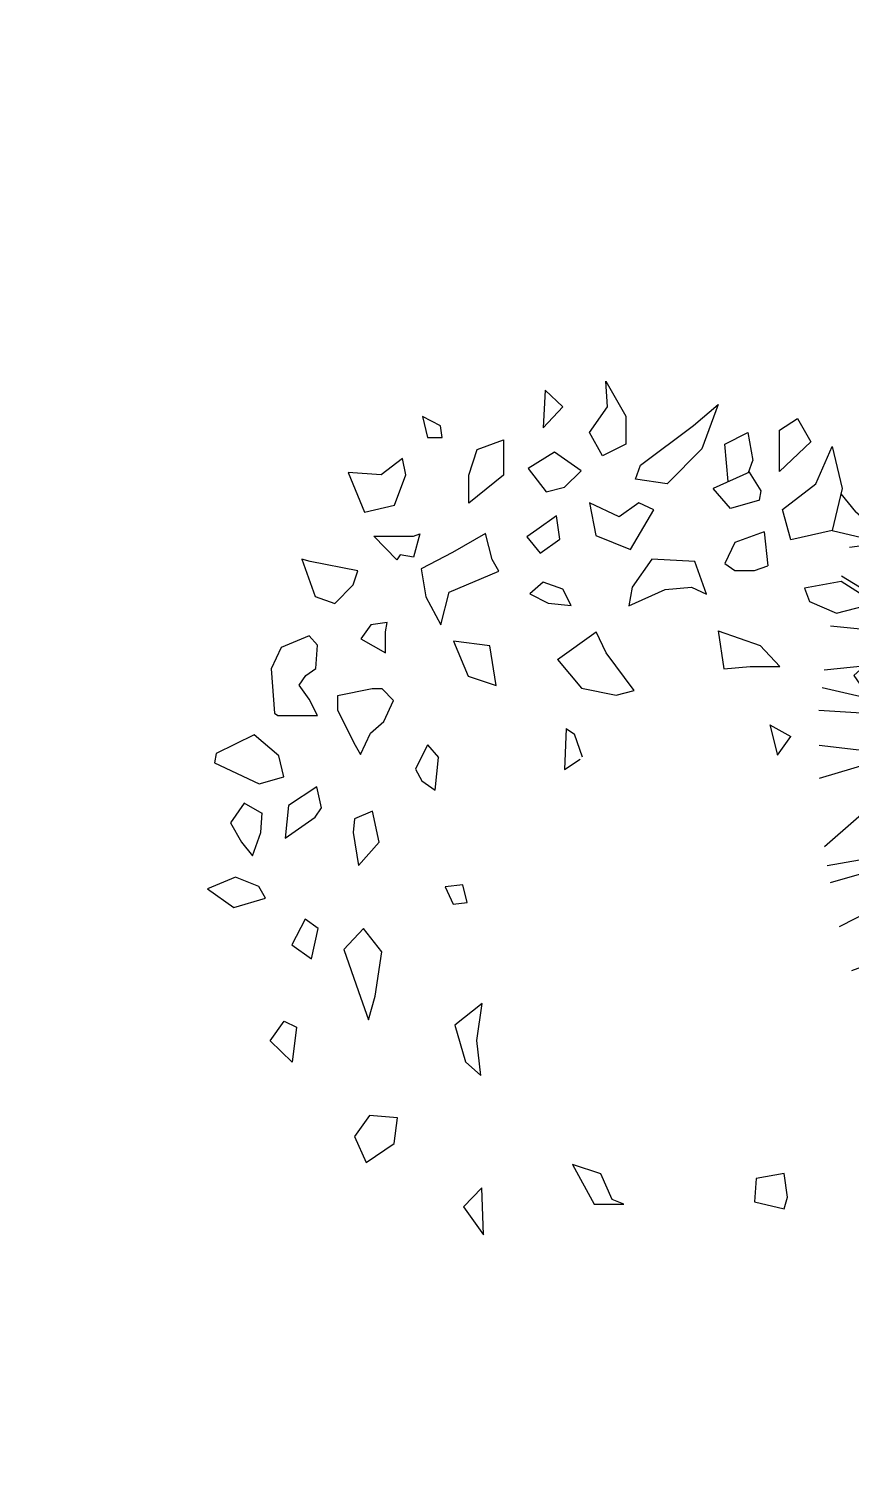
# Model space of a CAD drawing. Header units: metres. Extents: x 183920 to 185578, y 20757 to 21440.
# Drawn here: x 184302.81 to 184309.62, y 21014.5 to 21026.55 of the extents above; entities that cross this region are included whole.
import ezdxf

# ---------------------------------------------------------------- set-up
doc = ezdxf.new("R2010")
doc.units = ezdxf.units.M
doc.linetypes.add('Style 0_1', pattern=[0])
doc.layers.add('0_1', color=7, linetype='Continuous', true_color=0x000000)
doc.layers.add('0_2', color=7, linetype='Continuous', true_color=0x000000)

# ---------------------------------------------------------------- blocks, each defined once
blk = doc.blocks.new('TREE08')
at = {"layer": '0_2', "linetype": 'Style 0_1'}
for points in [[(0.1981012482413604, 0.8345069685907195), (0.1571599966195848, 0.7694516342888574)], [(0.2288069554383271, 0.7839082154829272), (0.1981012482413604, 0.8345069685907195)], [(0.02410137970231118, 0.8128221089848462), (-0.01683970132625134, 0.7549950774652607)], [(0.02921898132150008, 0.7983647966769922), (0.02410137970231118, 0.8128221089848462)], [(0.0650424607308737, 0.7188528811810753), (0.02921898132150008, 0.7983647966769922)], [(0.2748658086792917, 0.7694516342888574), (0.2288069554383271, 0.7839082154829272)], [(0.3567479707364068, 0.7839082154829272), (0.3311598407881757, 0.7549950774652607)], [(0.3618657429488138, 0.7477660435692002), (0.3567479707364068, 0.7839082154829272)], [(-0.01683970132625134, 0.7549950774652607), (-0.006604522458336793, 0.7188528811810753)], [(0.1571599966195848, 0.7694516342888574), (0.1981012482413604, 0.7333094623751449)], [(0.2543952803502396, 0.7477660435692002), (0.2748658086792917, 0.7694516342888574)], [(0.3311598407881757, 0.7549950774652607), (0.3465127918684972, 0.7333094623751449)], [(-0.3478543488823741, 0.7375844066017215), (-0.3632072999626907, 0.7303561281899182)], [(-0.3632072999626907, 0.7303561281899182), (-0.3478543488823741, 0.6436152031684088)], [(-0.2813250647942006, 0.7014422346879942), (-0.3478543488823741, 0.7375844066017215)], [(-0.1673427909349623, 0.7447011414184806), (-0.228754400292572, 0.6941023883106984)], [(-0.1264015149427234, 0.751929419830284), (-0.1673427909349623, 0.7447011414184806)], [(-0.08034285666543517, 0.7230155263283601), (-0.1264015149427234, 0.751929419830284)], [(0.1212572888450092, 0.6736245975845898), (0.1314926383061468, 0.7314516291041755)], [(0.1314926383061468, 0.7314516291041755), (0.1724337193347093, 0.6736245975845898)], [(0.1981012482413604, 0.7333094623751449), (0.2543952803502396, 0.7477660435692002)], [(0.3465127918684972, 0.7333094623751449), (0.3618657429488138, 0.7477660435692002)], [(-0.2864426420429262, 0.6436152031684088), (-0.2813250647942006, 0.7014422346879942)], [(-0.1212839376939977, 0.6796450760028296), (-0.08546043391416575, 0.7013306667224871)], [(-0.08546043391416575, 0.7013306667224871), (-0.08034285666543517, 0.7230155263283601)], [(-0.006604522458336793, 0.7188528811810753), (0.03945433078262778, 0.711624602769272)], [(0.03945433078262778, 0.711624602769272), (0.0650424607308737, 0.7188528811810753)], [(-0.228754400292572, 0.6941023883106984), (-0.228754400292572, 0.6868740855284319)], [(-0.228754400292572, 0.6868740855284319), (-0.1878133192640143, 0.6290470540088464)], [(-0.1724603681836879, 0.6579602163969713), (-0.1622250187225553, 0.6868740855284319)], [(-0.1622250187225553, 0.6868740855284319), (-0.1417544660230498, 0.6868740855284319)], [(-0.1417544660230498, 0.6868740855284319), (-0.1212839376939977, 0.6796450760028296)], [(-0.1878133192640143, 0.6290470540088464), (-0.1724603681836879, 0.6579602163969713)], [(0.1314926383061468, 0.6736245975845898), (0.1212572888450092, 0.6736245975845898)], [(0.1417278171740663, 0.6519397379787166), (0.1314926383061468, 0.6736245975845898)], [(0.1826688982026287, 0.6663962948023282), (0.1417278171740663, 0.6519397379787166)], [(0.1724337193347093, 0.6736245975845898), (0.1826688982026287, 0.6663962948023282)], [(0.2778920349101195, 0.6269646225792742), (0.3188331159386772, 0.6558785160811978)], [(0.3188331159386772, 0.6558785160811978), (0.3648919691796417, 0.6703350972752629)], [(0.3648919691796417, 0.6703350972752629), (0.4058330502082043, 0.641421934887133)], [(-0.4340110896091811, 0.6452276015375352), (-0.4510562035739434, 0.6091151615849111)], [(-0.3913988530326364, 0.6452276015375352), (-0.4340110896091811, 0.6452276015375352)], [(-0.3877112612605409, 0.6087685892744148), (-0.3913988530326364, 0.6452276015375352)], [(-0.3478543488823741, 0.6436152031684088), (-0.3120308694730005, 0.6147020407802887)], [(-0.3120308694730005, 0.6147020407802887), (-0.2864426420429262, 0.6436152031684088)], [(-0.03141618518311018, 0.6443760245566021), (-0.02629860793438944, 0.5937772714488199)], [(-0.0007104779861435182, 0.6443760245566021), (-0.03141618518311018, 0.6443760245566021)], [(0.01976024530658005, 0.6226911649507436), (-0.0007104779861435182, 0.6443760245566021)], [(0.1329661494241939, 0.6289340238157365), (0.09714267001482517, 0.592791827531551)], [(0.1892601815330779, 0.6000201303138176), (0.1329661494241939, 0.6289340238157365)], [(0.3546566197185091, 0.6052797629734058), (0.2778920349101195, 0.6269646225792742)], [(0.4058330502082043, 0.641421934887133), (0.3546566197185091, 0.6052797629734058)], [(0.5215110206685611, 0.6319357089934279), (0.4642184577054443, 0.5959705153596326)], [(0.5215110206685611, 0.6319357089934279), (0.5153948881951396, 0.5887422369478341)], [(-0.554192038689586, 0.6104270965536976), (-0.554192038689586, 0.5526000650341072)], [(-0.5081331854486165, 0.581513958536031), (-0.554192038689586, 0.6104270965536976)], [(-0.4510562035739434, 0.6091151615849111), (-0.4595785777778675, 0.5790217134524759)], [(-0.416966341201323, 0.5910589416085967), (-0.3871376781159011, 0.6091151615849111)], [(-0.1592150475884941, 0.6053920620527119), (-0.1899209497491322, 0.5475650305331264)], [(-0.1387446167412802, 0.6198486432467819), (-0.1592150475884941, 0.6053920620527119)], [(-0.0926857635003156, 0.5764781685507882), (-0.1387446167412802, 0.6198486432467819)], [(-0.02629860793438944, 0.5937772714488199), (0.004407294226258528, 0.6154621310546785)], [(0.004407294226258528, 0.6154621310546785), (0.01976024530658005, 0.6226911649507436)], [(0.250671815261141, 0.5711069679256925), (0.1892601815330779, 0.6000201303138176)], [(-0.4978980065807069, 0.5381434838400422), (-0.5081331854486165, 0.581513958536031)], [(-0.4595785777778675, 0.5790217134524759), (-0.416966341201323, 0.5910589416085967)], [(-0.3487892240953092, 0.578222971628648), (-0.3999656545849995, 0.5493098092405279)], [(-0.2924951919864252, 0.5565380876523313), (-0.3487892240953092, 0.578222971628648)], [(-0.08245038966871976, 0.5620216117271913), (-0.0926857635003156, 0.5764781685507882)], [(0.09714267001482517, 0.592791827531551), (0.07155434510290778, 0.5421930744237689)], [(0.3897784004754493, 0.5760951624027182), (0.3744254493951278, 0.5254964092949211)], [(0.4409548309651445, 0.5544103027968449), (0.3897784004754493, 0.5760951624027182)], [(0.4642184577054443, 0.5959705153596326), (0.5153948881951396, 0.5887422369478341)], [(-0.554192038689586, 0.5526000650341072), (-0.5081331854486165, 0.5164578931203802)], [(-0.3999656545849995, 0.5493098092405279), (-0.3385540452273897, 0.5276249496346548)], [(-0.3180833219346612, 0.5276249496346548), (-0.2924951919864252, 0.5565380876523313)], [(-0.1899209497491322, 0.5475650305331264), (-0.2001562260988899, 0.5258794154430059)], [(-0.08756816188112672, 0.5331077182252577), (-0.08245038966871976, 0.5620216117271913)], [(0.07155434510290778, 0.5421930744237689), (0.1278485721754732, 0.5638786895138892)], [(0.1278485721754732, 0.5638786895138892), (0.2097307342325883, 0.513279936406107)], [(0.219966083693716, 0.5349647960119654), (0.250671815261141, 0.5711069679256925)], [(0.4409548309651445, 0.4965832469068011), (0.4409548309651445, 0.5544103027968449)], [(0.5614537414361042, 0.5236869270164454), (0.5972772208454777, 0.5526000650341072)], [(0.5972772208454777, 0.5526000650341072), (0.5665713186848347, 0.48754473073226)], [(-0.5081331854486165, 0.5164578931203802), (-0.4978980065807069, 0.5381434838400422)], [(-0.3385540452273897, 0.5276249496346548), (-0.3180833219346612, 0.5276249496346548)], [(-0.2001562260988899, 0.5258794154430059), (-0.1592150475884941, 0.5331077182252577)], [(-0.1592150475884941, 0.5331077182252577), (-0.1285092429096892, 0.5258794154430059)], [(-0.1285092429096892, 0.5258794154430059), (-0.08756816188112672, 0.5331077182252577)], [(0.2097307342325883, 0.513279936406107), (0.219966083693716, 0.5349647960119654)], [(0.3744254493951278, 0.5254964092949211), (0.4000135793433639, 0.5038115496890627)], [(0.4846889860344916, 0.4803168178773561), (0.505159709327225, 0.5236869270164454)], [(0.505159709327225, 0.5236869270164454), (0.5614537414361042, 0.5236869270164454)], [(0.06054272338199378, 0.5070371019115579), (0.02471924397262015, 0.4492104359488716)], [(0.0912486255426319, 0.4492104359488716), (0.06054272338199378, 0.5070371019115579)], [(0.2886658740536093, 0.5073725125514256), (0.2784305002220135, 0.4712314373083868)], [(0.3091364023826614, 0.5001442341396173), (0.2886658740536093, 0.5073725125514256)], [(0.350077483411224, 0.4856880185024566), (0.3091364023826614, 0.5001442341396173)], [(0.4000135793433639, 0.5038115496890627), (0.4409548309651445, 0.4965832469068011)], [(-0.3005036419315919, 0.4681524246613752), (-0.3218097602198667, 0.4561151965052544)], [(-0.2706751494393931, 0.4500962046850607), (-0.3005036419315919, 0.4681524246613752)], [(0.2784305002220135, 0.4712314373083868), (0.3193717762142524, 0.4567748804847899)], [(0.3193717762142524, 0.4567748804847899), (0.350077483411224, 0.4856880185024566)], [(0.5256302620267304, 0.4586312271576939), (0.4846889860344916, 0.4803168178773561)], [(0.5665713186848347, 0.48754473073226), (0.5256302620267304, 0.4586312271576939)], [(-0.3218097602198667, 0.4561151965052544), (-0.3644219967964063, 0.4139837647324414)], [(-0.3090261136173641, 0.4079647972827158), (-0.2706751494393931, 0.4500962046850607)], [(0.02471924397262015, 0.4492104359488716), (0.04007219505294167, 0.3986116828410895)], [(0.04007219505294167, 0.3986116828410895), (0.0912486255426319, 0.4492104359488716)], [(0.2390423292699181, 0.4369463675518255), (0.208336427109275, 0.4441746459636289)], [(0.208336427109275, 0.4441746459636289), (0.2134540043580006, 0.4080332051637056)], [(0.4028068239773764, 0.4514029243754371), (0.3618657429488138, 0.4080332051637056)], [(0.4130420028452909, 0.3935758928558467), (0.4028068239773764, 0.4514029243754371)], [(-0.4978980065807069, 0.4369463675518255), (-0.5490742664771789, 0.4297180647695639)], [(-0.5490742664771789, 0.4297180647695639), (-0.5490742664771789, 0.3863476144440434)], [(-0.4978980065807069, 0.4080332051637056), (-0.4978980065807069, 0.4369463675518255)], [(-0.1650928369639157, 0.4307027775730292), (-0.1753280158318253, 0.4090171624829088)], [(-0.1172624218801002, 0.4382084649300868), (-0.1650928369639157, 0.4307027775730292)], [(-0.1172625924733182, 0.4382084649300868), (-0.1241515609716768, 0.4090171624829088)], [(0.2492775081378375, 0.4008041712676401), (0.2390423292699181, 0.4369463675518255)], [(-0.5490742664771789, 0.3863476144440434), (-0.4978980065807069, 0.4080332051637056)], [(-0.3644219967964063, 0.4139837647324414), (-0.3090261136173641, 0.4079647972827158)], [(-0.1753280158318253, 0.380104024465247), (-0.1241515609716768, 0.4090171624829088)], [(-0.1753280158318253, 0.4090171624829088), (-0.1753280158318253, 0.380104024465247)], [(0.2134540043580006, 0.4080332051637056), (0.2339247276507292, 0.3718910332499784)], [(0.2339247276507292, 0.3718910332499784), (0.2492775081378375, 0.4008041712676401)], [(0.3618657429488138, 0.4080332051637056), (0.3772186940291403, 0.3429771397480547)], [(0.4539832788375346, 0.3791193116617818), (0.4130420028452909, 0.3935758928558467)], [(0.4846889860344916, 0.4080332051637056), (0.5102773109464089, 0.4152615079459671)], [(0.5102773109464089, 0.3574344520559085), (0.4846889860344916, 0.4080332051637056)], [(0.5102773109464089, 0.4152615079459671), (0.6228653507937137, 0.3791193116617818)], [(0.4591008560862554, 0.35020617364412), (0.4539832788375346, 0.3791193116617818)], [(0.6791593829025929, 0.364662754838175), (0.5972772208454777, 0.3429771397480547)], [(0.6228653507937137, 0.3791193116617818), (0.6791593829025929, 0.364662754838175)], [(-0.7195131721538705, 0.3081788768465349), (-0.7109907979499414, 0.3623475367754686)], [(-0.6641173864566614, 0.3382723249789702), (-0.7195131721538705, 0.3081788768465349)], [(-0.7109907979499414, 0.3623475367754686), (-0.6683785613733968, 0.3623475367754686)], [(-0.6683785613733968, 0.3623475367754686), (-0.6641173864566614, 0.3382723249789702)], [(-0.5021599369816944, 0.3491091861318117), (-0.5482186196294457, 0.2840538518299498)], [(-0.4509835064920041, 0.3418808833495501), (-0.5021599369816944, 0.3491091861318117)], [(-0.4663364575723306, 0.291282130241758), (-0.4509835064920041, 0.3418808833495501)], [(0.3772186940291403, 0.3429771397480547), (0.4591008560862554, 0.35020617364412)], [(0.5972772208454777, 0.3429771397480547), (0.5102773109464089, 0.3574344520559085)], [(0.141391285493052, 0.336337895352479), (0.1242837100395234, 0.2719020825122148)], [(0.141391285493052, 0.336337895352479), (0.2215187988065018, 0.3080442787964003)], [(0.5768066925164257, 0.2706935270343992), (0.6279829524129027, 0.3140640017303928)], [(0.6279829524129027, 0.3140640017303928), (0.6689242040346832, 0.2923791421245197)], [(-0.5379834407615264, 0.255140713812288), (-0.4663364575723306, 0.291282130241758)], [(0.2010482704774546, 0.2719020825122148), (0.2215187988065018, 0.3080442787964003)], [(0.3236337066152449, 0.3018006644471455), (0.2929278044546068, 0.2873441076235389)], [(0.2929278044546068, 0.2873441076235389), (0.3543394138122115, 0.2512026668236105)], [(0.3850453159728595, 0.3018006644471455), (0.3236337066152449, 0.3018006644471455)], [(0.4259863970014121, 0.2367453545157567), (0.3850453159728595, 0.3018006644471455)], [(0.6689242040346832, 0.2923791421245197), (0.6331007246253096, 0.2562369702108024)], [(-0.5482186196294457, 0.2840538518299498), (-0.5789245217900839, 0.2406833771339758)], [(-0.3061743798795473, 0.2660474694441802), (-0.3232193232510867, 0.235954021311745)], [(-0.2848682615912775, 0.2419730131319339), (-0.3061743798795473, 0.2660474694441802)], [(0.1242837100395234, 0.2719020825122148), (0.1498718399877595, 0.2140750509926292)], [(0.1754601405292185, 0.1923901913867659), (0.2010482704774546, 0.2719020825122148)], [(0.5401944875422576, 0.2395462271037151), (0.5512183676045131, 0.2851501082284691)], [(0.6126300013325763, 0.2490086674285408), (0.5512183676045131, 0.2851501082284691)], [(-0.5789245217900839, 0.2406833771339758), (-0.5379834407615264, 0.255140713812288)], [(-0.3232193232510867, 0.235954021311745), (-0.3061743798795473, 0.2178978013354304)], [(-0.3061743798795473, 0.2178978013354304), (-0.2848682615912775, 0.2419730131319339)], [(0.04968950965054725, 0.2522940978710579), (-0.01172209970706245, 0.2128664955148136)], [(0.02446469451877006, 0.1989230830952489), (0.04968950965054725, 0.2345521106049341)], [(0.04968950965054725, 0.2522940978710579), (0.04968950965054725, 0.2345521106049341)], [(0.3543394138122115, 0.2512026668236105), (0.3850453159728595, 0.2150604949098834)], [(0.3901628932215851, 0.1861466014079597), (0.4259863970014121, 0.2367453545157567)], [(0.5819242697651514, 0.2056382171030103), (0.5401944875422576, 0.2395462271037151)], [(0.5972772208454777, 0.2128664955148136), (0.6126300013325763, 0.2490086674285408)], [(0.6109702755302938, 0.2499855573143639), (0.6331007246253096, 0.2562369702108024)], [(0.6444733459689996, 0.2064410531641064), (0.7047477078145103, 0.2490086674285408)], [(0.7047477078145103, 0.2490086674285408), (0.740571187223879, 0.2345521106049341)], [(0.740571187223879, 0.2345521106049341), (0.7201004639311506, 0.1911816359089454)], [(-0.01172209970706245, 0.2128664955148136), (0.01940204828670282, 0.2003060579546959)], [(0.1498718399877595, 0.2140750509926292), (0.1754601405292185, 0.1923901913867659)], [(0.3850453159728595, 0.2150604949098834), (0.3901628932215851, 0.1861466014079597)], [(0.5819242697651514, 0.2056382171030103), (0.5972772208454777, 0.2128664955148136)], [(0.4949243598660875, 0.1984099143207486), (0.4539832788375346, 0.1911816359089454)], [(0.4539832788375346, 0.1911816359089454), (0.4539832788375346, 0.1694960208188249)], [(0.5404144309430161, 0.1662835067923817), (0.4949243598660875, 0.1984099143207486)], [(0.6444733459689996, 0.2064410531641064), (0.7201004639311506, 0.1911816359089454)], [(0.4539832788375346, 0.1694960208188249), (0.4744538071665771, 0.1405828828011631)], [(0.5404144309430161, 0.1662835067923817), (0.4949243598660875, 0.1261263016070981)], [(0.5563359692236971, 0.1188980231952998), (0.5921594486330708, 0.1622677424070215)], [(0.5921594486330708, 0.1622677424070215), (0.6638064318222763, 0.1405828828011631)], [(-0.764015216044786, 0.1405828828011631), (-0.789603516586245, 0.09721240810517436)], [(-0.7179565577675026, 0.1405828828011631), (-0.764015216044786, 0.1405828828011631)], [(-0.6923682328555851, 0.09721240810517436), (-0.7179565577675026, 0.1405828828011631)], [(0.3489208857539501, 0.1311394026941548), (0.2988218245563318, 0.08396440675938828)], [(0.3489208857539501, 0.1311394026941548), (0.3704688077455325, 0.05505051325746447)], [(0.4744538071665771, 0.1405828828011631), (0.4949243598660875, 0.1261263016070981)], [(0.6638064318222763, 0.1405828828011631), (0.735453415011477, 0.1550394639952281)], [(0.735453415011477, 0.1550394639952281), (0.6842769845217819, 0.09721240810517436)], [(-0.4979296150672185, 0.1095605302184746), (-0.540541851643763, 0.05539189466000413)], [(-0.4382722645259213, 0.09150431024216012), (-0.4979296150672185, 0.1095605302184746)], [(0.6126300013325763, 0.06829927008750766), (0.5563359692236971, 0.1188980231952998)], [(-0.789603516586245, 0.09721240810517436), (-0.7333095088478242, 0.07552754849931591)], [(-0.7333095088478242, 0.07552754849931591), (-0.6923682328555851, 0.09721240810517436)], [(-0.4979296150672185, 0.06141013099593595), (-0.4382722645259213, 0.09150431024216012)], [(0.2988218245563318, 0.08396440675938828), (0.3295277267169749, 0.04782223484566115)], [(0.6842769845217819, 0.09721240810517436), (0.6126300013325763, 0.06829927008750766)], [(0.6750323429972499, 0.09348151002580128), (0.6638064318222763, 0.05384195777965376)], [(-0.5448030509309616, 0.01927945470738), (-0.4979296150672185, 0.06141013099593595)], [(-0.540541851643763, 0.05539189466000413), (-0.5448030509309616, 0.01927945470738)], [(0.3602336288776229, 0.004452515633929502), (0.3704688077455325, 0.05505051325746447)], [(0.6126300013325763, 0.06829927008750766), (0.6331007246253096, 0.01770051697972544)], [(0.6586888545735456, 0.003243960156118791), (0.6638064318222763, 0.05384195777965376)], [(0.3295277267169749, 0.04782223484566115), (0.3602336288776229, 0.004452515633929502)], [(0.5001090533614283, 0.04910217140057831), (0.4855325695045695, 0.02851356819322438)], [(0.4855325695045695, 0.02851356819322438), (0.4964649872307547, -0.02295757426826844)], [(0.547482814767301, 0.002778386889835679), (0.5001090533614283, 0.04910217140057831)], [(0.5511269052684329, -0.06928211426325832), (0.547482814767301, 0.002778386889835679)], [(0.6331007246253096, 0.01770051697972544), (0.6586888545735456, 0.003243960156118791)], [(0.7362125792083913, 0.01853498589779159), (0.6990423881839315, -0.02084092671296722)], [(0.8059067087034159, -0.01427827867291303), (0.7362125792083913, 0.01853498589779159)], [(0.4964649872307547, -0.02295757426826844), (0.5511269052684329, -0.06928211426325832)], [(0.6990423881839315, -0.02084092671296722), (0.7408588317623014, -0.04709151887317412)], [(0.7408588317623014, -0.04709151887317412), (0.8059067087034159, -0.01427827867291303)], [(0.2647552116024783, -0.04118446057538217), (0.2288069554383271, -0.08349698923584888)], [(0.2647552116024783, -0.04118446057538217), (0.2697482314305611, -0.08349698923584888)], [(-0.7537800371768711, -0.0907252676476522), (-0.7742505655059233, -0.1485522991672377)], [(-0.7742505655059233, -0.1485522991672377), (-0.707721378899588, -0.09795354605945551)], [(-0.707721378899588, -0.09795354605945551), (-0.7537800371768711, -0.0907252676476522)], [(0.2288069554383271, -0.08349698923584888), (0.2697482314305611, -0.08349698923584888)], [(0.4232773766768868, -0.1124101272535254), (0.4130420028452909, -0.1413240207554492)], [(0.4539832788375346, -0.119639161149576), (0.4232773766768868, -0.1124101272535254)], [(0.4693362299178513, -0.1774661926691615), (0.4539832788375346, -0.119639161149576)], [(0.6535712529543567, -0.1268674395613793), (0.6484534807419498, -0.1630088803613077)], [(0.6842769845217819, -0.1340957423436409), (0.6535712529543567, -0.1268674395613793)], [(0.4130420028452909, -0.1413240207554492), (0.4181597750576979, -0.2063793306868381)], [(0.7252182361435623, -0.1774661926691615), (0.6842769845217819, -0.1340957423436409)], [(0.4591008560862554, -0.2136076334690997), (0.4693362299178513, -0.1774661926691615)], [(0.6484534807419498, -0.1630088803613077), (0.6893947567341888, -0.1919227738632314)], [(0.6893947567341888, -0.1919227738632314), (0.7252182361435623, -0.1774661926691615)], [(-0.579780168637822, -0.2063793306868381), (-0.615603672417654, -0.2786629434004935)], [(-0.5644274125211818, -0.2569780837946203), (-0.579780168637822, -0.2063793306868381)], [(0.4181597750576979, -0.2063793306868381), (0.3874538728970549, -0.2425215269710235)], [(0.5358654165241867, -0.2063793306868381), (0.5409831887365987, -0.2352932241887619)], [(0.5819242697651514, -0.2280641902926965), (0.5358654165241867, -0.2063793306868381)], [(0.3874538728970549, -0.2425215269710235), (0.4591008560862554, -0.2136076334690997)], [(0.6075123997133922, -0.2858912461827404), (0.5819242697651514, -0.2280641902926965)], [(-0.5900155424694179, -0.300348558490609), (-0.5644274125211818, -0.2569780837946203)], [(0.5409831887365987, -0.2352932241887619), (0.5716889203040235, -0.2931195245945487)], [(0.5409831887365987, -0.2352932241887619), (0.5716889203040235, -0.2931195245945487)], [(-0.615603672417654, -0.2786629434004935), (-0.584897770257011, -0.3220334180964675)], [(-0.584897770257011, -0.3220334180964675), (-0.5900155424694179, -0.300348558490609)], [(0.5563359692236971, -0.3437182777023407), (0.6075123997133922, -0.2858912461827404)], [(0.5716889203040235, -0.2931195245945487), (0.5563359692236971, -0.3437182777023407)], [(0.4226753288350603, -0.389427390473016), (0.4028068239773764, -0.4666006435237735)], [(0.4226753288350603, -0.389427390473016), (0.4488655066251179, -0.444915783917915)], [(0.2486641036616864, -0.3935509941435048), (0.2377316859355061, -0.4347282005582127)], [(0.2778171201163256, -0.4089922637705767), (0.2486641036616864, -0.3935509941435048)], [(0.2632406118890084, -0.4501694701852895), (0.2778171201163256, -0.4089922637705767)], [(0.2377316859355061, -0.4347282005582127), (0.2632406118890084, -0.4501694701852895)], [(0.4028068239773764, -0.4666006435237735), (0.4283949539256123, -0.4882862342434356)], [(0.4898067582468986, -0.4955145370256973), (0.4488655066251179, -0.444915783917915)], [(-0.410898096681638, -0.4882862342434356), (-0.4467215760910117, -0.509971093849304)], [(-0.3750745929018111, -0.5244276750433591), (-0.410898096681638, -0.4882862342434356)], [(0.4283949539256123, -0.4882862342434356), (0.4898067582468986, -0.4955145370256973)], [(-0.4467215760910117, -0.509971093849304), (-0.4262510477619595, -0.5605698469570861)], [(-0.4057803000987728, -0.5533415685452828), (-0.3750745929018111, -0.5244276750433591)], [(-0.4262510477619595, -0.5605698469570861), (-0.4057803000987728, -0.5533415685452828)], [(0.2425623010186963, -0.5930789194471017), (0.2009114303450119, -0.6126887806136623)], [(0.2441599065186486, -0.575026428151156), (0.2390423292699181, -0.6328534596707416)], [(0.2953363613788021, -0.6039403216530798), (0.2441599065186486, -0.575026428151156)], [(-0.0532927428266948, -0.6075001634742812), (-0.06328453391140758, -0.6427822287460976)], [(-0.0532927428266948, -0.6075001634742812), (-0.03345604141919887, -0.618707016949609)], [(-0.02919467153879204, -0.6427822287460976), (-0.03345604141919887, -0.618707016949609)], [(0.2009114303450119, -0.6126887806136623), (0.2009114303450119, -0.6488012205662865)], [(0.2953363613788021, -0.6256251812589384), (0.2953363613788021, -0.6039403216530798)], [(-0.06328453391140758, -0.6427822287460976), (-0.02919467153879204, -0.6427822287460976)], [(0.2397909897986129, -0.6243939368829413), (0.2009114303450119, -0.6488012205662865)], [(0.2390423292699181, -0.6328534596707416), (0.2748658086792917, -0.6473107719785954)], [(0.2748658086792917, -0.6473107719785954), (0.2953363613788021, -0.6256251812589384)]]:
    blk.add_lwpolyline(points, dxfattribs=at)
blk = doc.blocks.new('TREE17')
at = {"layer": '0_2', "linetype": 'Style 0_1'}
for points in [[(-0.01298085133369683, 0.309736833202129), (-0.1288480998430653, 0.6369778585865457)], [(-0.06216546665388673, 0.564684001565639), (-0.1067451407279011, 0.6410523380299349)], [(-0.05772401496792458, 0.4361038517942524), (-0.06499574309262342, 0.6466205831416997)], [(0.04397125377470115, 0.5283199532349387), (-0.04488583224783463, 0.6483269909745286)], [(0.0656233138229858, 0.4181460858264671), (0.02014308445094817, 0.6495666873473936)], [(0.1038416972183191, 0.4708560964491809), (0.05239547909054399, 0.6477633355891149)], [(0.07922008466416959, 0.5555220186226554), (0.09464719338184623, 0.6429498689226154)], [(-0.1204989197806995, 0.5049912103119041), (-0.155947782333197, 0.6308905724038251)], [(0.0907903654682062, 0.5157354899407822), (0.1552999865939051, 0.6310503461108408)], [(-0.03674448376957441, 0.3768518768854398), (-0.1955203975070218, 0.6197696340749287)], [(-0.0844610974502274, 0.2111527436255832), (0.2086896238572679, 0.6154602067209397)], [(0.1394214194881994, 0.252769019563594), (0.2147698411175127, 0.6133649325719789)], [(0, 0), (-0.2437045991841365, 0.6092614979603411)], [(0.08492721954037434, 0.06532863041567068), (0.2413589757909312, 0.6033974394773526)], [(-0.2050085510001785, 0.4114468146248246), (-0.2731050797077147, 0.5897086065172467)], [(-0.2094206847893254, 0.5235517119733012), (-0.2637429736063212, 0.5939547701937931)], [(-0.2445266233626156, 0.4558411662427632), (-0.2977736774192973, 0.5776447543247195)], [(0.1923897592817807, 0.3055793682565304), (0.2948570372760621, 0.5791389753171852)], [(-0.298547464478668, 0.5165278362100231), (-0.3473825342215295, 0.5492431156423385)], [(-0.1315855546601535, 0.3289638866503691), (-0.3346542102367221, 0.557089925176813)], [(-0.2249690282984254, 0.2200500010378159), (-0.363421383558176, 0.53876481245098)], [(0.2422603681178856, 0.438720254050746), (0.3548405243499808, 0.5444546146757355)], [(-0.2823066687304922, 0.3520402096760025), (-0.3889991805009588, 0.5205979857166707)], [(0.1394214194881994, 0.252769019563594), (0.3997882431336153, 0.5123592351220058)], [(-0.25965019679505, 0.2998854220839487), (-0.4150085912933292, 0.5001104821091039)], [(-0.4089818734541951, 0.3532134693928212), (-0.430450348552767, 0.4868830687069322)], [(-0.3876520691303943, 0.2792912440666692), (-0.4439964543212843, 0.4745627184185475)], [(0.3156481369617966, 0.3781845445468232), (0.4429003865459972, 0.4755858206045318)], [(-0.4181123745051729, 0.4100628921589473), (-0.4740300270951048, 0.4445651342321927)], [(0.2411470849113663, 0.3541912631708695), (0.4848933743644351, 0.4326904674939714)], [(-0.4512789763202692, 0.3266094600719275), (-0.4902513768041542, 0.4266101413519288)], [(0.114645897259436, 0.1675501608162819), (0.4944484195878279, 0.4217385274429843)], [(0.2410203179375608, 0.1854002445673506), (0.4968218677239951, 0.4189399204109107)], [(-0.4166305703445498, 0.2898438033516497), (-0.5159123846033747, 0.3951924045013009)], [(0, 0), (0.5151096308492495, 0.396238177576351)], [(-0.475850636562576, 0.3526826140908979), (-0.5344241943773976, 0.3697748039371093)], [(0.4187202383008279, 0.2244684326413289), (0.5409866209321932, 0.3601056805092536)], [(-0.06467088925065126, 0.1616772231266158), (-0.5539387701517134, 0.3398447646874579)], [(-0.4375241928790484, 0.1991917788824314), (-0.5600371090435995, 0.3296984404827454)], [(-0.5600371090435995, 0.3296984404827454), (-0.3876520691303943, 0.2792912440666692)], [(0.3166583990875088, 0.1654890647208812), (0.5701115425956688, 0.3119542501102696)], [(-0.2067992724982526, 0.01292495453113925), (-0.5722711835282228, 0.3079745406131312)], [(0.5099152275302231, 0.2044214657244833), (0.5832223952272295, 0.2866954182893318)], [(-0.4722875944017535, 0.1776013746723946), (-0.5924877506538992, 0.2670222659025744)], [(0.4508183032338557, 0.173917408225521), (0.5995759459397932, 0.2507016358404263)], [(0.5494650685033322, 0.2248359058579332), (0.6127685915850419, 0.2164654206324178)], [(-0.3795763036100605, 0.1524097958431516), (-0.6129914467615356, 0.2158335269596836)], [(-0.5419666291256481, 0.1965346122641022), (-0.62262585557169, 0.1862247812088854)], [(0.5604807198883374, 0.1808067431798967), (0.619210170796284, 0.1972850464305738)], [(0.206107049495881, 0.1585438842275985), (0.6230684064099606, 0.184738696802864)], [(-0.4087661799801856, 0.02554788624875759), (-0.6297255287393028, 0.1605876197490636)], [(0.2543110361794823, 0.1615722089766922), (0.6487057287341885, 0.03903207232688324)], [(0.4660419233873283, 0.1274070206974259), (0.6315916707587449, 0.1530835934737842)], [(0.3618841288075485, 0.1281487838664256), (0.637510583093222, 0.1261859009826387)], [(-0.5406263444650466, 0.1061344808931537), (-0.6394494178585718, 0.1159614899999153)], [(0.4277252274019401, 0.107691669784419), (0.6477543915371995, 0.03131987930562826)], [(0.5019585031983963, 0.08462706995134156), (0.6433201996581986, 0.09209639447021964)], [(-0.5142175209972029, 0.08999467733570997), (-0.6453380208713645, 0.07669070335118329)], [(0.1073114594944779, 0.08254727653421572), (0.6470400156783684, -0.06067819438322287)], [(-0.5253939684635721, 0.0328371230289711), (-0.6470410030232387, 0.06066766494066569)], [(0, 0), (-0.6498789311576972, 0.04061743319735608)], [(0.2595162548439391, 0.04215733748050324), (0.6498122348413886, 0.00931045719046668)], [(-0.4805788200092793, 0.03003617625058611), (-0.649562392244991, -0.02028111790907663)], [(0.3709063228386521, 0.03278287190454444), (0.6477543915371995, 0.03131987930562826)], [(-0.5365288636917112, 0.01337624434732131), (-0.6447586968143479, -0.08141773790112225)], [(-0.3257131483206522, 0.02035707177004538), (-0.5820296272443846, -0.2891092149559014)], [(-0.5783562697112001, 0.0009215313549784215), (-0.6498111023970167, 0.009389162062693593)], [(-0.152023771447636, 0.009501485715477868), (-0.435877283160463, -0.4820307243188156)], [(0, 0), (-0.2906346934426986, -0.5812693868854071)], [(0, 0), (0.4467917651709168, -0.487409198368273)], [(0.3844882771217663, 0.008994043566975885), (0.6449840266305207, -0.07961300493101864)], [(-0.3734210942668226, -0.03724359807872812), (-0.6398969604745532, -0.1134658765360395)], [(-0.4462350538301521, -0.05807117237428235), (-0.6316887131257146, -0.1526826606797172)], [(-0.4996966717775289, -0.07336323761064956), (-0.6424197259644334, -0.09818106158747561)], [(-0.206792346679402, -0.0853379920900166), (-0.5677845055067625, -0.3037725050345645)], [(0.1781871299328005, -0.1943859599266879), (0.6425431237685852, -0.09737021752247102)], [(-0.4494415110769875, -0.1290276152608488), (-0.6207986245158994, -0.1922282314381889)], [(0.4950891257146515, -0.1281770969028952), (0.6244839115047511, -0.1798957182213937)], [(-0.2390936780257711, -0.1412722825905156), (-0.5417544468221542, -0.358949501338392)], [(-0.2922309007703278, -0.1370364251256959), (-0.4132524650181408, -0.13478992115167)], [(-0.0747358726763863, -0.1494717453527628), (0.08905189200981767, -0.6437486976236492)], [(-0.5351341569872188, -0.1606331197812377), (-0.6035579020726143, -0.2409574319426332)], [(0.151286377543523, -0.1650396845929252), (0.1351546911031122, -0.6356695954939954)], [(0.3240101700313892, -0.1639198290215111), (0.594518474244768, -0.2624698248262829)], [(-0.0992804137130944, -0.1985608274261888), (-0.4137858039964719, -0.5011226731785927)], [(-0.3440634659403189, -0.2167678004822391), (-0.5733608374447202, -0.3059411303622776)], [(0.2140645626828409, -0.2335249774722013), (0.5788857403255371, -0.2953538975710666)], [(0.3652537269486086, -0.2591481137649028), (0.5877514552372248, -0.2772919977734615)], [(-0.4830326322054644, -0.2708126559692876), (-0.5564637417431693, -0.3356943986542755)], [(-0.1331627965564783, -0.2663255931129664), (-0.09664533900510597, -0.6426525527929229)], [(0.2400610045166534, -0.2618847322000012), (0.2755228209947505, -0.5885828746011529)], [(-0.4348021203058028, -0.2820281181433489), (-0.5335148968968608, -0.3710855426337638)], [(-0.1849252819676785, -0.2809532767097395), (-0.4234850622582849, -0.4929533722440249)], [(-0.1542309127268496, -0.3084618254536894), (-0.1447379194480975, -0.6335562799282335)], [(0.2772512023323887, -0.3024558570898741), (0.5601300501890776, -0.3295405165345368)], [(0.3439622442209229, -0.3088432058239334), (0.5023270925519528, -0.4123228313481845)], [(-0.3409981495162238, -0.3177341828919556), (-0.49476591931736, -0.4213660050890474)], [(-0.02002028730385273, -0.3145918496014723), (0.125000764088774, -0.637744019289782)], [(0.146190740259086, -0.3137010988854405), (0.2327593616164678, -0.6067665982423225)], [(-0.4039097936704421, -0.3601334992737276), (-0.5186449142896339, -0.3915993846320098)], [(0.4193237165037799, -0.3580863113045484), (0.4761659833345172, -0.4422765893394612)], [(0.2520762848673706, -0.3725775889358065), (0.3487736852570512, -0.5483607768931692)], [(-0.292403801439678, -0.3843502302591918), (-0.3574579783057849, -0.5427397340422124)], [(0.3516607705208326, -0.3836299314772809), (0.3530389186055573, -0.5456245477546822)], [(0.01221797689970274, -0.4118801361078596), (-0.05953369748695015, -0.6471463235051287)], [(0.3899990507387408, -0.4254535098967911), (0.4031016548331698, -0.5097564918992511)], [(-0.2152222260815625, -0.4304444521631349), (-0.3352898574006687, -0.5567075863385669)], [(-0.1505022741012923, -0.4361517652139404), (-0.2076209027619602, -0.6158215536167744)], [(0.1867498411460932, -0.4510080464668623), (0.1867506393191868, -0.6224683316254223)], [(0.2616132654726383, -0.4604386788994417), (0.3356273853945266, -0.5565041629097824)], [(0.3522914111030233, -0.4577586700739506), (0.3825677785143508, -0.5253422884227639)], [(-0.3301247399633682, -0.4761906165774232), (-0.3915591476023791, -0.5186752925401158)], [(-0.251011470300476, -0.5020229406009421), (-0.2385186247213464, -0.6045258396658646)], [(-0.01404364845610112, -0.4979892412280924), (0.05505180269042084, -0.6475429902201116)], [(-0.1844871329207899, -0.5430530080514492), (-0.1727961240493499, -0.6264855342912548)], [(0.009582056688390355, -0.5491259328381409), (-0.009785250669294237, -0.6498052585444376)]]:
    blk.add_lwpolyline(points, dxfattribs=at)

msp = doc.modelspace()

# ---------------------------------------------------------------- block references
at = {"layer": '0_1', "xscale": 9.269894506645825, "yscale": 9.269894506645825}
msp.add_blockref('TREE17', (184315.3827739587, 21020.52715427008), dxfattribs=at)
at = {"layer": '0_1', "xscale": 4.63828087129615, "yscale": 4.63828087129615, "rotation": 54.7555781092145}
msp.add_blockref('TREE08', (184308.0876740859, 21019.89022326001), dxfattribs=at)

doc.saveas('drawing.dxf')
